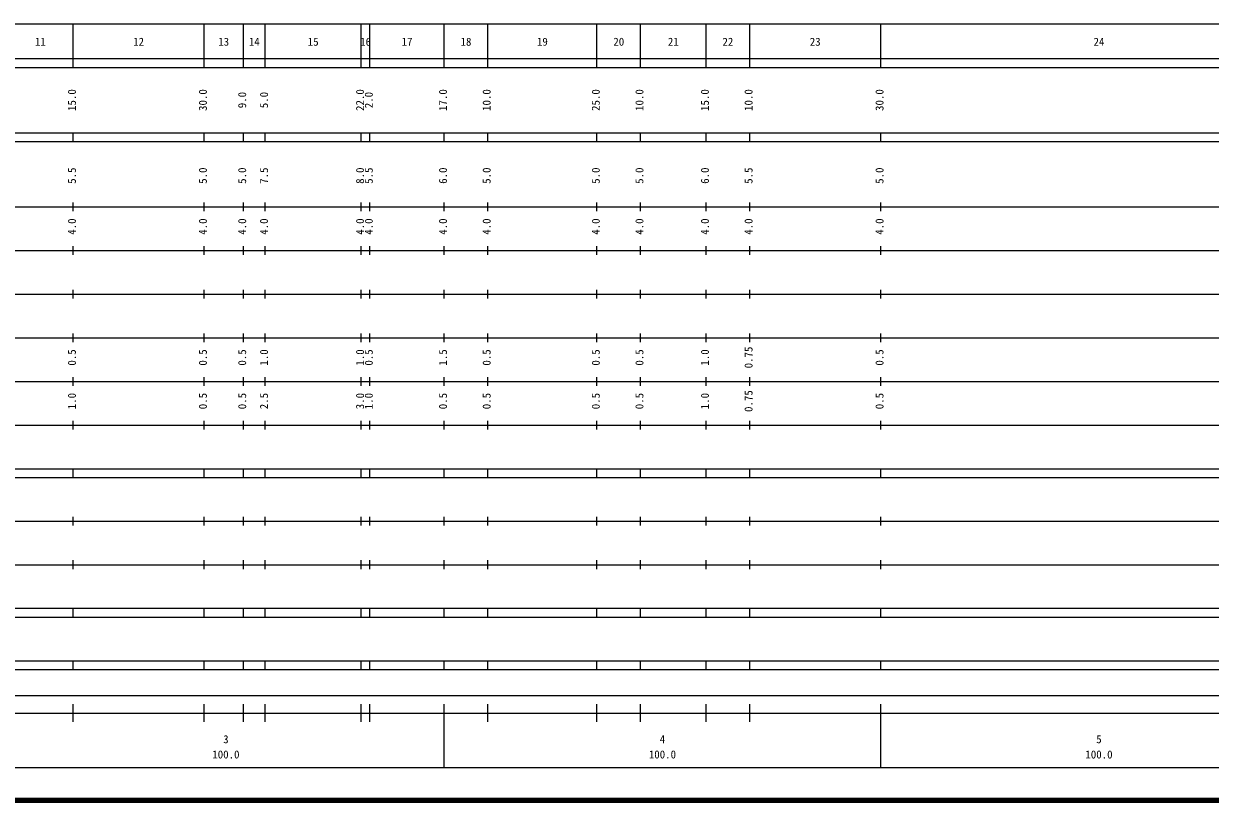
# Model space of a CAD drawing. Units: millimetres on the paper, enlarged 1000 times. Extents: x 40000 to 680000, y 20000 to 380000.
# Drawn here: x 271689 to 543497, y 20000 to 198000 of the extents above; entities that cross this region are included whole.
import ezdxf
from ezdxf.enums import TextEntityAlignment as Align

# ---------------------------------------------------------------- set-up
doc = ezdxf.new("R2010")
doc.units = ezdxf.units.MM
doc.header["$LTSCALE"] = 1000
doc.layers.add('M-TTL', color=2, linetype='Continuous', lineweight=140)
doc.layers.add('M-TTL-BAND', color=7, linetype='Continuous', lineweight=25)
doc.styles.add('ＭＳ ゴシック', font='')
doc.styles.get('ＭＳ ゴシック').set_extended_font_data('MS Gothic')

msp = doc.modelspace()

# ---------------------------------------------------------------- linework, layer by layer
at = {"layer": 'M-TTL'}
msp.add_line((40000, 20000), (680000, 20000), dxfattribs=at)
at = {"layer": 'M-TTL-BAND'}
for p, q in [((68000, 198000), (579000, 198000)), ((283000, 188000), (283000, 198000)), ((313000, 188000), (313000, 198000)), ((322000, 188000), (322000, 198000)), ((327000, 188000), (327000, 198000)), ((349000, 188000), (349000, 198000)), ((351000, 188000), (351000, 198000)), ((368000, 188000), (368000, 198000)), ((378000, 188000), (378000, 198000)), ((403000, 188000), (403000, 198000)), ((413000, 188000), (413000, 198000)), ((428000, 188000), (428000, 198000)), ((438000, 188000), (438000, 198000)), ((468000, 188000), (468000, 198000)), ((40000, 190000), (579000, 190000)), ((40000, 188000), (579000, 188000)), ((40000, 173000), (579000, 173000)), ((283000, 171000), (283000, 173000)), ((313000, 171000), (313000, 173000)), ((322000, 171000), (322000, 173000)), ((327000, 171000), (327000, 173000)), ((349000, 171000), (349000, 173000)), ((351000, 171000), (351000, 173000)), ((368000, 171000), (368000, 173000)), ((378000, 171000), (378000, 173000)), ((403000, 171000), (403000, 173000)), ((413000, 171000), (413000, 173000)), ((428000, 171000), (428000, 173000)), ((438000, 171000), (438000, 173000)), ((468000, 171000), (468000, 173000)), ((40000, 171000), (579000, 171000)), ((40000, 156000), (579000, 156000)), ((283000, 155000), (283000, 157000)), ((313000, 155000), (313000, 157000)), ((322000, 155000), (322000, 157000)), ((327000, 155000), (327000, 157000)), ((349000, 155000), (349000, 157000)), ((351000, 155000), (351000, 157000)), ((368000, 155000), (368000, 157000)), ((378000, 155000), (378000, 157000)), ((403000, 155000), (403000, 157000)), ((413000, 155000), (413000, 157000)), ((428000, 155000), (428000, 157000)), ((438000, 155000), (438000, 157000)), ((468000, 155000), (468000, 157000)), ((283000, 145000), (283000, 147000)), ((313000, 145000), (313000, 147000)), ((322000, 145000), (322000, 147000)), ((327000, 145000), (327000, 147000)), ((349000, 145000), (349000, 147000)), ((351000, 145000), (351000, 147000)), ((368000, 145000), (368000, 147000)), ((378000, 145000), (378000, 147000)), ((403000, 145000), (403000, 147000)), ((413000, 145000), (413000, 147000)), ((428000, 145000), (428000, 147000)), ((438000, 145000), (438000, 147000)), ((468000, 145000), (468000, 147000)), ((46000, 146000), (579000, 146000)), ((52000, 136000), (579000, 136000)), ((283000, 135000), (283000, 137000)), ((313000, 135000), (313000, 137000)), ((322000, 135000), (322000, 137000)), ((327000, 135000), (327000, 137000)), ((349000, 135000), (349000, 137000)), ((351000, 135000), (351000, 137000)), ((368000, 135000), (368000, 137000)), ((378000, 135000), (378000, 137000)), ((403000, 135000), (403000, 137000)), ((413000, 135000), (413000, 137000)), ((428000, 135000), (428000, 137000)), ((438000, 135000), (438000, 137000)), ((468000, 135000), (468000, 137000)), ((46000, 126000), (579000, 126000)), ((283000, 125000), (283000, 127000)), ((313000, 125000), (313000, 127000)), ((322000, 125000), (322000, 127000)), ((327000, 125000), (327000, 127000)), ((349000, 125000), (349000, 127000)), ((351000, 125000), (351000, 127000)), ((368000, 125000), (368000, 127000)), ((378000, 125000), (378000, 127000)), ((403000, 125000), (403000, 127000)), ((413000, 125000), (413000, 127000)), ((428000, 125000), (428000, 127000)), ((438000, 125000), (438000, 127000)), ((468000, 125000), (468000, 127000)), ((283000, 115000), (283000, 117000)), ((313000, 115000), (313000, 117000)), ((322000, 115000), (322000, 117000)), ((327000, 115000), (327000, 117000)), ((349000, 115000), (349000, 117000)), ((351000, 115000), (351000, 117000)), ((368000, 115000), (368000, 117000)), ((378000, 115000), (378000, 117000)), ((403000, 115000), (403000, 117000)), ((413000, 115000), (413000, 117000)), ((428000, 115000), (428000, 117000)), ((438000, 115000), (438000, 117000)), ((468000, 115000), (468000, 117000)), ((52000, 116000), (579000, 116000)), ((283000, 105000), (283000, 107000)), ((313000, 105000), (313000, 107000)), ((322000, 105000), (322000, 107000)), ((327000, 105000), (327000, 107000)), ((349000, 105000), (349000, 107000)), ((351000, 105000), (351000, 107000)), ((368000, 105000), (368000, 107000)), ((378000, 105000), (378000, 107000)), ((403000, 105000), (403000, 107000)), ((413000, 105000), (413000, 107000)), ((428000, 105000), (428000, 107000)), ((438000, 105000), (438000, 107000)), ((468000, 105000), (468000, 107000)), ((46000, 106000), (579000, 106000)), ((40000, 96000), (579000, 96000)), ((283000, 94000), (283000, 96000)), ((313000, 94000), (313000, 96000)), ((322000, 94000), (322000, 96000)), ((327000, 94000), (327000, 96000)), ((349000, 94000), (349000, 96000)), ((351000, 94000), (351000, 96000)), ((368000, 94000), (368000, 96000)), ((378000, 94000), (378000, 96000)), ((403000, 94000), (403000, 96000)), ((413000, 94000), (413000, 96000)), ((428000, 94000), (428000, 96000)), ((438000, 94000), (438000, 96000)), ((468000, 94000), (468000, 96000)), ((40000, 94000), (579000, 94000)), ((283000, 83000), (283000, 85000)), ((313000, 83000), (313000, 85000)), ((322000, 83000), (322000, 85000)), ((327000, 83000), (327000, 85000)), ((349000, 83000), (349000, 85000)), ((351000, 83000), (351000, 85000)), ((368000, 83000), (368000, 85000)), ((378000, 83000), (378000, 85000)), ((403000, 83000), (403000, 85000)), ((413000, 83000), (413000, 85000)), ((428000, 83000), (428000, 85000)), ((438000, 83000), (438000, 85000)), ((468000, 83000), (468000, 85000)), ((49000, 84000), (579000, 84000)), ((40000, 74000), (579000, 74000)), ((283000, 73000), (283000, 75000)), ((313000, 73000), (313000, 75000)), ((322000, 73000), (322000, 75000)), ((327000, 73000), (327000, 75000)), ((349000, 73000), (349000, 75000)), ((351000, 73000), (351000, 75000)), ((368000, 73000), (368000, 75000)), ((378000, 73000), (378000, 75000)), ((403000, 73000), (403000, 75000)), ((413000, 73000), (413000, 75000)), ((428000, 73000), (428000, 75000)), ((438000, 73000), (438000, 75000)), ((468000, 73000), (468000, 75000)), ((40000, 64000), (579000, 64000)), ((283000, 62000), (283000, 64000)), ((313000, 62000), (313000, 64000)), ((322000, 62000), (322000, 64000)), ((327000, 62000), (327000, 64000)), ((349000, 62000), (349000, 64000)), ((351000, 62000), (351000, 64000)), ((368000, 62000), (368000, 64000)), ((378000, 62000), (378000, 64000)), ((403000, 62000), (403000, 64000)), ((413000, 62000), (413000, 64000)), ((428000, 62000), (428000, 64000)), ((438000, 62000), (438000, 64000)), ((468000, 62000), (468000, 64000)), ((40000, 62000), (579000, 62000)), ((40000, 52000), (579000, 52000)), ((283000, 50000), (283000, 52000)), ((313000, 50000), (313000, 52000)), ((322000, 50000), (322000, 52000)), ((327000, 50000), (327000, 52000)), ((349000, 50000), (349000, 52000)), ((351000, 50000), (351000, 52000)), ((368000, 50000), (368000, 52000)), ((378000, 50000), (378000, 52000)), ((403000, 50000), (403000, 52000)), ((413000, 50000), (413000, 52000)), ((428000, 50000), (428000, 52000)), ((438000, 50000), (438000, 52000)), ((468000, 50000), (468000, 52000)), ((40000, 50000), (579000, 50000)), ((71000, 44000), (565000, 44000)), ((283000, 38000), (283000, 42000)), ((313000, 38000), (313000, 42000)), ((322000, 38000), (322000, 42000)), ((327000, 38000), (327000, 42000)), ((349000, 38000), (349000, 42000)), ((351000, 38000), (351000, 42000)), ((368000, 27500), (368000, 42000)), ((378000, 38000), (378000, 42000)), ((403000, 38000), (403000, 42000)), ((413000, 38000), (413000, 42000)), ((428000, 38000), (428000, 42000)), ((438000, 38000), (438000, 42000)), ((468000, 27500), (468000, 42000)), ((40000, 40000), (579000, 40000)), ((68000, 27500), (579000, 27500))]:
    msp.add_line(p, q, dxfattribs=at)

# ---------------------------------------------------------------- texts
at = {"layer": 'M-TTL-BAND', "style": 'ＭＳ ゴシック'}
for s, p in [('11', (275500, 192405)), ('12', (298000, 192405)), ('13', (317500, 192405)), ('14', (324500, 192405)), ('15', (338000, 192405)), ('16', (350000, 192405)), ('17', (359500, 192405)), ('18', (373000, 192405)), ('19', (390500, 192405)), ('20', (408000, 192405)), ('21', (420500, 192405)), ('22', (433000, 192405)), ('23', (453000, 192405)), ('24', (518000, 192405)), ('3', (318000, 32523)), ('4', (418000, 32523)), ('5', (518000, 32523)), ('100.0', (318000, 29033)), ('100.0', (418000, 29033)), ('100.0', (518000, 29033))]:
    msp.add_text(s, height=1833, dxfattribs=at).set_placement(p, align=Align.BOTTOM_CENTER)
for s, p in [('15.0', (284189, 180500)), ('30.0', (314189, 180500)), ('9.0', (323189, 180500)), ('5.0', (328189, 180500)), ('22.0', (350189, 180500)), ('2.0', (352189, 180500)), ('17.0', (369189, 180500)), ('10.0', (379189, 180500)), ('25.0', (404189, 180500)), ('10.0', (414189, 180500)), ('15.0', (429189, 180500)), ('10.0', (439189, 180500)), ('30.0', (469189, 180500)), ('5.5', (284189, 163174)), ('5.0', (314189, 163174)), ('5.0', (323189, 163174)), ('7.5', (328189, 163174)), ('8.0', (350189, 163174)), ('5.5', (352189, 163174)), ('6.0', (369189, 163174)), ('5.0', (379189, 163174)), ('5.0', (404189, 163174)), ('5.0', (414189, 163174)), ('6.0', (429189, 163174)), ('5.5', (439189, 163174)), ('5.0', (469189, 163174)), ('4.0', (284189, 151500)), ('4.0', (314189, 151500)), ('4.0', (323189, 151500)), ('4.0', (328189, 151500)), ('4.0', (350189, 151500)), ('4.0', (352189, 151500)), ('4.0', (369189, 151500)), ('4.0', (379189, 151500)), ('4.0', (404189, 151500)), ('4.0', (414189, 151500)), ('4.0', (429189, 151500)), ('4.0', (439189, 151500)), ('4.0', (469189, 151500)), ('0.5', (284189, 121500)), ('0.5', (314189, 121500)), ('0.5', (323189, 121500)), ('1.0', (328189, 121500)), ('1.0', (350189, 121500)), ('0.5', (352189, 121500)), ('1.5', (369189, 121500)), ('0.5', (379189, 121500)), ('0.5', (404189, 121500)), ('0.5', (414189, 121500)), ('1.0', (429189, 121500)), ('0.75', (439189, 121500)), ('0.5', (469189, 121500)), ('1.0', (284189, 111500)), ('0.5', (314189, 111500)), ('0.5', (323189, 111500)), ('2.5', (328189, 111500)), ('3.0', (350189, 111500)), ('1.0', (352189, 111500)), ('0.5', (369189, 111500)), ('0.5', (379189, 111500)), ('0.5', (404189, 111500)), ('0.5', (414189, 111500)), ('1.0', (429189, 111500)), ('0.75', (439189, 111500)), ('0.5', (469189, 111500))]:
    msp.add_text(s, height=1833, rotation=90, dxfattribs=at).set_placement(p, align=Align.BOTTOM_CENTER)

doc.saveas('drawing.dxf')
